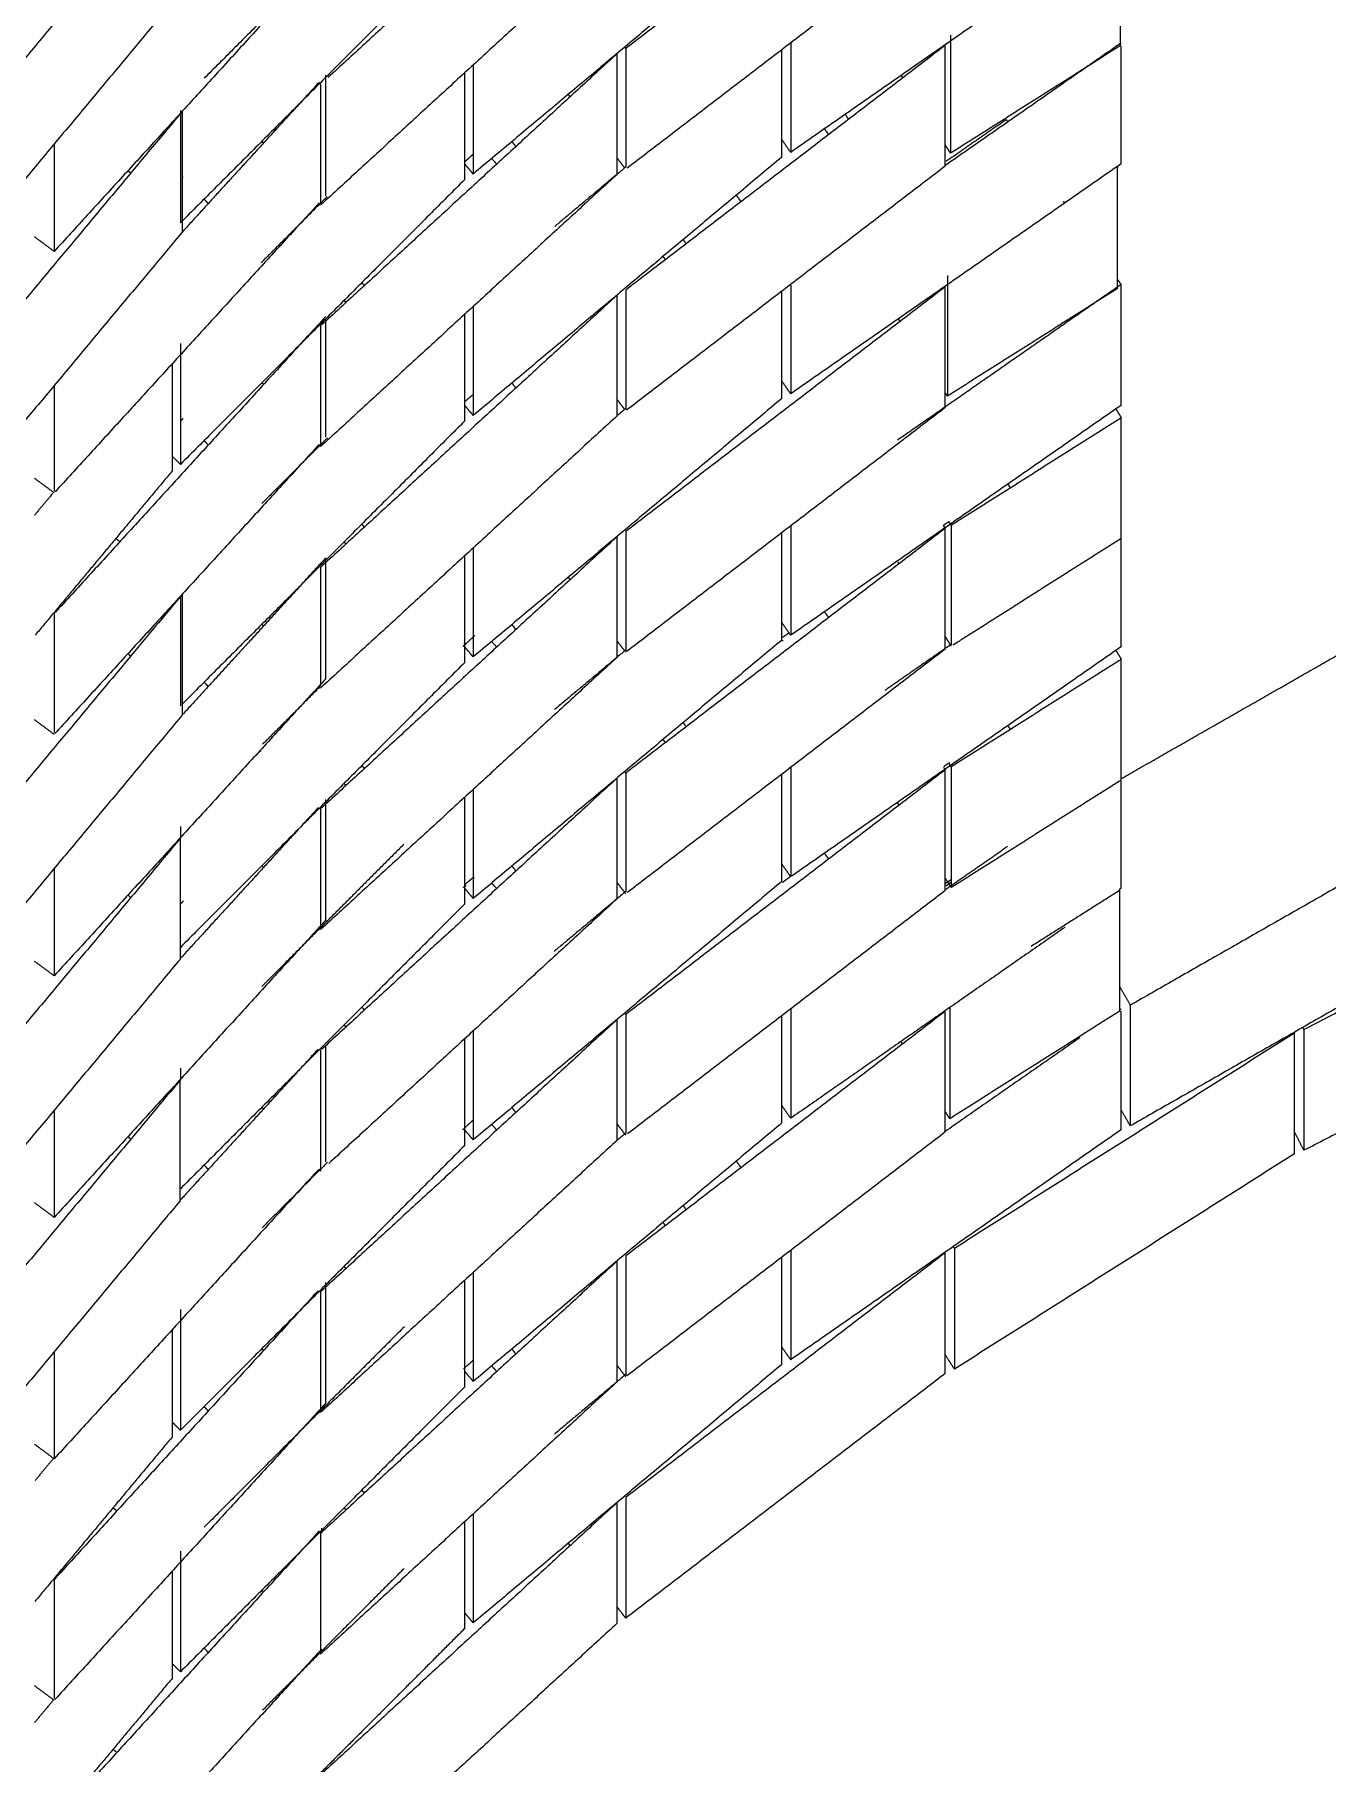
# Model space of a CAD drawing. Header units: centimetres. Extents: x 0 to 19.8, y 0 to 41.5.
# Drawn here: x 13.08 to 13.723, y 14.951 to 15.81 of the extents above; entities that cross this region are included whole.
import ezdxf

# ---------------------------------------------------------------- set-up
doc = ezdxf.new("R2010")
doc.units = ezdxf.units.CM
doc.layers.add('Make2D$Visible$Curves', color=7, linetype='Continuous', true_color=0x000000)

msp = doc.modelspace()

# ---------------------------------------------------------------- linework, layer by layer
at = {"layer": 'Make2D$Visible$Curves', "color": 18, "lineweight": -3, "true_color": 0x000000}
for points, weights, knots in [([(14.75581, 18.03211), (13.8662, 17.9996), (13.21303, 17.39475), (12.44385, 16.68245), (12.44385, 15.63412)], [0.854751958775, 0.866802022462, 1, 0.846767797442, 0.853867800566], [2.055138, 2.055138, 2.055138, 3.769279, 3.769279, 5.741243, 5.741243, 5.741243]), ([(12.54385, 15.63412), (12.54385, 16.63876), (13.28098, 17.32137), (13.90527, 17.89949), (14.7555, 17.93203)], [0.853867800566, 0.846767797442, 1, 0.867107537457, 0.85480787438], [-5.741243, -5.741243, -5.741243, -3.769279, -3.769279, -2.059069, -2.059069, -2.059069]), ([(12.44385, 15.63412), (12.44385, 14.6937), (13.08282, 14.0037), (14.71323, 12.24307), (16.47386, 13.87349), (17.24305, 14.58578), (17.24305, 15.63412)], [0.853867800566, 0.860338983745, 1, 0.707106781187, 1, 0.846767797442, 0.853867800566], [5.741243, 5.741243, 5.741243, 7.538558, 7.538558, 11.307837, 11.307837, 13.279801, 13.279801, 13.279801]), ([(17.14305, 15.63412), (17.14305, 14.62947), (16.40592, 13.94686), (14.71866, 12.38439), (13.15619, 14.07165), (12.54385, 14.73289), (12.54385, 15.63412)], [0.853867800566, 0.846767797442, 1, 0.707106781187, 1, 0.860338983745, 0.853867800566], [-13.279801, -13.279801, -13.279801, -11.307837, -11.307837, -7.538558, -7.538558, -5.741243, -5.741243, -5.741243]), ([(12.47302, 15.1611), (12.58656, 14.4396), (13.08282, 13.9037), (14.71323, 12.14307), (16.47386, 13.77349), (17.24305, 14.48578), (17.24305, 15.53412)], [0.861673993534, 0.888038673933, 1, 0.707106781187, 1, 0.846767797442, 0.853867800566], [6.097714, 6.097714, 6.097714, 7.538558, 7.538558, 11.307837, 11.307837, 13.279801, 13.279801, 13.279801])]:
    msp.add_rational_spline(points, weights, degree=2, knots=knots, dxfattribs=at)
for points in [[(13.36984, 15.9207), (13.29809, 15.85481), (13.22633, 15.78893)], [(13.53294, 15.92485), (13.45355, 15.86405), (13.37416, 15.80324)], [(13.15391, 15.89223), (13.08985, 15.81544), (13.02579, 15.73865)], [(13.45168, 15.86932), (13.37502, 15.80511), (13.29836, 15.74089)], [(13.36984, 15.8607), (13.29635, 15.79322), (13.22286, 15.72574)], [(13.53294, 15.86485), (13.45393, 15.80434), (13.37492, 15.74382)], [(13.62025, 15.86593), (13.53818, 15.8088), (13.45611, 15.75166)], [(13.62002, 15.80472), (13.62002, 15.83472), (13.62002, 15.86472)], [(13.29415, 15.85817), (13.22351, 15.78738), (13.15287, 15.7166)], [(13.22193, 15.84666), (13.15603, 15.77455), (13.09014, 15.70243)], [(13.22211, 15.84597), (13.19342, 15.81723), (13.16474, 15.78849)], [(13.15391, 15.83223), (13.08985, 15.75544), (13.02579, 15.67865)], [(13.53553, 15.80985), (13.53553, 15.78053), (13.53553, 15.75122)], [(13.36984, 15.8007), (13.29634, 15.73321), (13.22283, 15.66572)], [(13.36984, 15.7407), (13.36984, 15.7707), (13.36984, 15.8007)], [(13.37416, 15.80324), (13.37403, 15.80341), (13.37389, 15.80359)], [(13.53294, 15.80485), (13.45355, 15.74405), (13.37416, 15.68324)], [(13.37416, 15.80324), (13.37416, 15.77384), (13.37416, 15.74444)], [(13.45168, 15.74932), (13.45168, 15.77597), (13.45168, 15.80262)], [(13.45611, 15.806), (13.45611, 15.77883), (13.45611, 15.75166)], [(13.53294, 15.74485), (13.53294, 15.77485), (13.53294, 15.80485)], [(13.62025, 15.80593), (13.57673, 15.77563), (13.53321, 15.74533)], [(13.62002, 15.80472), (13.57778, 15.77797), (13.53553, 15.75122)], [(13.62025, 15.74593), (13.62025, 15.7752), (13.62025, 15.80447)], [(13.29415, 15.73817), (13.29415, 15.76464), (13.29415, 15.79112)], [(13.29836, 15.79506), (13.29836, 15.76798), (13.29836, 15.74089)], [(13.22178, 15.7865), (13.18785, 15.74936), (13.15391, 15.71223)], [(13.22252, 15.78543), (13.22209, 15.7859), (13.22166, 15.78637)], [(13.22252, 15.78543), (13.22252, 15.75572), (13.22252, 15.726)], [(13.22505, 15.73008), (13.22505, 15.76008), (13.22505, 15.79008)], [(13.51181, 15.78867), (13.51143, 15.78929), (13.51104, 15.7899)], [(13.59147, 15.78664), (13.59163, 15.78638), (13.5918, 15.78612)], [(13.34654, 15.7793), (13.34608, 15.77989), (13.34563, 15.78049)], [(13.15391, 15.77223), (13.08985, 15.69544), (13.02579, 15.61865)], [(13.15287, 15.77245), (13.15287, 15.74453), (13.15287, 15.7166)], [(13.15391, 15.71223), (13.15391, 15.74223), (13.15391, 15.77223)], [(13.48488, 15.76804), (13.48412, 15.76925), (13.48335, 15.77046)], [(13.53329, 15.74724), (13.5482, 15.75762), (13.56312, 15.768)], [(13.56312, 15.768), (13.56355, 15.76738), (13.56398, 15.76676)], [(13.19418, 15.7563), (13.19378, 15.75674), (13.19337, 15.75718)], [(13.31956, 15.75453), (13.3186, 15.75578), (13.31763, 15.75704)], [(13.45611, 15.75166), (13.45389, 15.75484), (13.45168, 15.75802)], [(13.47284, 15.76331), (13.47393, 15.7619), (13.47501, 15.76048)], [(13.09014, 15.75582), (13.09014, 15.72913), (13.09014, 15.70243)], [(13.29415, 15.74696), (13.29634, 15.74896), (13.29852, 15.75096)], [(13.45168, 15.74932), (13.37502, 15.68511), (13.29836, 15.62089)], [(13.30752, 15.74857), (13.30879, 15.74719), (13.31006, 15.74581)], [(13.37362, 15.74394), (13.37173, 15.74641), (13.36984, 15.74888)], [(13.53553, 15.75122), (13.53424, 15.75326), (13.53294, 15.75531)], [(13.12812, 15.74131), (13.12748, 15.74195), (13.12683, 15.74259)], [(13.15395, 15.73924), (13.15407, 15.73937), (13.15419, 15.73949)], [(13.36984, 15.7407), (13.29618, 15.67306), (13.22252, 15.60543)], [(13.29836, 15.74089), (13.29625, 15.7434), (13.29415, 15.74591)], [(13.37436, 15.74456), (13.35661, 15.72969), (13.33886, 15.71482)], [(13.53294, 15.74485), (13.45374, 15.68419), (13.37455, 15.62354)], [(13.62025, 15.74593), (13.53818, 15.6888), (13.45611, 15.63166)], [(13.61817, 15.74448), (13.61832, 15.74424), (13.61847, 15.744)], [(13.61847, 15.684), (13.61847, 15.714), (13.61847, 15.744)], [(13.29415, 15.73817), (13.22351, 15.66738), (13.15287, 15.5966)], [(13.43143, 15.72711), (13.43028, 15.72876), (13.42912, 15.73042)], [(13.22187, 15.72659), (13.15624, 15.65478), (13.09062, 15.58297)], [(13.1667, 15.72623), (13.16569, 15.72733), (13.16468, 15.72843)], [(13.22232, 15.72619), (13.20767, 15.71151), (13.19302, 15.69683)], [(13.22252, 15.72543), (13.22231, 15.72566), (13.2221, 15.72589)], [(13.22572, 15.72959), (13.22414, 15.72801), (13.22256, 15.72643)], [(13.59189, 15.72717), (13.59166, 15.72703), (13.59143, 15.72688)], [(13.15391, 15.71223), (13.09009, 15.63572), (13.02626, 15.55922)], [(13.09014, 15.70243), (13.08526, 15.70606), (13.08038, 15.70968)], [(13.40419, 15.70624), (13.40346, 15.70728), (13.40274, 15.70833)], [(13.39261, 15.69984), (13.39324, 15.69909), (13.39387, 15.69833)], [(13.53398, 15.69051), (13.53398, 15.66051), (13.53398, 15.63051)], [(13.61847, 15.68849), (13.61936, 15.68721), (13.62025, 15.68593)], [(13.36939, 15.68027), (13.29595, 15.61285), (13.22252, 15.54543)], [(13.2443, 15.68543), (13.24367, 15.68619), (13.24303, 15.68694)], [(13.36984, 15.6207), (13.36984, 15.6507), (13.36984, 15.6807)], [(13.53294, 15.68485), (13.45355, 15.62405), (13.37416, 15.56324)], [(13.37416, 15.68324), (13.37416, 15.65367), (13.37416, 15.6241)], [(13.45168, 15.62932), (13.45168, 15.65596), (13.45168, 15.68261)], [(13.45611, 15.68562), (13.45611, 15.65864), (13.45611, 15.63166)], [(13.62025, 15.68593), (13.56471, 15.64727), (13.50918, 15.60861)], [(13.53294, 15.62485), (13.53294, 15.65485), (13.53294, 15.68485)], [(13.61847, 15.684), (13.57622, 15.65725), (13.53398, 15.63051)], [(13.62025, 15.62593), (13.62025, 15.65593), (13.62025, 15.68593)], [(13.22505, 15.67008), (13.15783, 15.59651), (13.0906, 15.52294)], [(13.23415, 15.67805), (13.23466, 15.67754), (13.23516, 15.67704)], [(13.29415, 15.61817), (13.29415, 15.64485), (13.29415, 15.67154)], [(13.29836, 15.67506), (13.29836, 15.64798), (13.29836, 15.62089)], [(13.22252, 15.66543), (13.22241, 15.66556), (13.22229, 15.66568)], [(13.22252, 15.66543), (13.22252, 15.63543), (13.22252, 15.60543)], [(13.22505, 15.61008), (13.22505, 15.6395), (13.22505, 15.66893)], [(13.51047, 15.66764), (13.51006, 15.66829), (13.50965, 15.66893)], [(13.15287, 15.6566), (13.15287, 15.6266), (13.15287, 15.5966)], [(13.14893, 15.59351), (13.14893, 15.62014), (13.14893, 15.64677)], [(13.09014, 15.63579), (13.09014, 15.60948), (13.09014, 15.58318)], [(13.19418, 15.6363), (13.19378, 15.63674), (13.19337, 15.63718)], [(13.31956, 15.63453), (13.3186, 15.63578), (13.31763, 15.63704)], [(13.45611, 15.63166), (13.45389, 15.63484), (13.45168, 15.63802)], [(13.29415, 15.62782), (13.29626, 15.62958), (13.29836, 15.63134)], [(13.45168, 15.62932), (13.37502, 15.56511), (13.29836, 15.50089)], [(13.37362, 15.62394), (13.37173, 15.62641), (13.36984, 15.62888)], [(13.53398, 15.63051), (13.53346, 15.63133), (13.53294, 15.63215)], [(13.15297, 15.61827), (13.15358, 15.61887), (13.15419, 15.61948)], [(13.36984, 15.6207), (13.29618, 15.55306), (13.22252, 15.48543)], [(13.29836, 15.62089), (13.29625, 15.6234), (13.29415, 15.62591)], [(13.374, 15.62425), (13.37207, 15.62264), (13.37014, 15.62102)], [(13.53294, 15.62485), (13.45392, 15.56433), (13.37491, 15.50381)], [(13.62025, 15.62593), (13.53818, 15.5688), (13.45611, 15.51166)], [(13.6204, 15.61979), (13.57816, 15.59304), (13.53591, 15.56629)], [(13.61766, 15.62412), (13.61903, 15.62196), (13.6204, 15.61979)], [(13.6204, 15.55979), (13.6204, 15.58979), (13.6204, 15.61979)], [(13.29415, 15.61817), (13.22412, 15.54799), (13.15409, 15.47782)], [(13.22168, 15.60639), (13.15608, 15.5346), (13.09048, 15.46281)], [(13.1668, 15.60612), (13.16574, 15.60728), (13.16468, 15.60843)], [(13.22204, 15.6059), (13.2077, 15.59154), (13.19337, 15.57718)], [(13.22252, 15.60543), (13.22212, 15.60587), (13.22172, 15.60631)], [(13.2259, 15.60977), (13.22408, 15.60796), (13.22227, 15.60614)], [(13.14893, 15.59351), (13.11481, 15.55262), (13.0807, 15.51172)], [(13.15287, 15.5966), (13.1509, 15.59857), (13.14893, 15.60054)], [(13.09014, 15.58243), (13.08526, 15.58606), (13.08038, 15.58968)], [(13.56399, 15.58675), (13.56463, 15.58582), (13.56528, 15.58489)], [(13.08947, 15.58224), (13.08495, 15.57682), (13.08043, 15.57141)], [(13.2443, 15.56543), (13.24367, 15.56619), (13.24303, 15.56694)], [(13.53208, 15.5664), (13.53341, 15.56732), (13.53474, 15.56824)], [(13.53591, 15.56629), (13.5353, 15.56725), (13.5347, 15.56822)], [(13.12083, 15.55983), (13.12181, 15.559), (13.1228, 15.55818)], [(13.36927, 15.56017), (13.2959, 15.4928), (13.22252, 15.42543)], [(13.36984, 15.5007), (13.36984, 15.5307), (13.36984, 15.5607)], [(13.53294, 15.56485), (13.45355, 15.50405), (13.37416, 15.44324)], [(13.37416, 15.56324), (13.37416, 15.53324), (13.37416, 15.50324)], [(13.45168, 15.50932), (13.45168, 15.53596), (13.45168, 15.56261)], [(13.45611, 15.566), (13.45611, 15.53896), (13.45611, 15.51191)], [(13.53187, 15.56625), (13.5324, 15.56555), (13.53294, 15.56485)], [(13.53294, 15.50485), (13.53294, 15.53485), (13.53294, 15.56485)], [(13.53591, 15.56629), (13.53591, 15.5366), (13.53591, 15.50691)], [(13.6204, 15.55979), (13.57852, 15.53327), (13.53664, 15.50675)], [(13.62025, 15.50593), (13.62025, 15.53271), (13.62025, 15.55949)], [(13.22505, 15.55008), (13.18963, 15.51131), (13.1542, 15.47255)], [(13.22505, 15.49008), (13.22505, 15.52008), (13.22505, 15.55008)], [(13.23431, 15.55789), (13.23474, 15.55746), (13.23516, 15.55704)], [(13.29415, 15.49817), (13.29415, 15.52468), (13.29415, 15.5512)], [(13.29836, 15.55506), (13.29836, 15.52798), (13.29836, 15.50089)], [(13.22252, 15.54543), (13.22252, 15.51587), (13.22252, 15.48631)], [(13.51001, 15.5472), (13.50977, 15.54757), (13.50953, 15.54795)], [(13.34654, 15.5393), (13.34608, 15.53989), (13.34563, 15.54049)], [(13.15391, 15.53223), (13.08985, 15.45544), (13.02579, 15.37865)], [(13.15287, 15.53109), (13.15287, 15.50385), (13.15287, 15.4766)], [(13.15391, 15.47223), (13.15391, 15.50223), (13.15391, 15.53223)], [(13.09014, 15.52243), (13.09006, 15.52249), (13.08998, 15.52255)], [(13.09014, 15.52243), (13.09014, 15.49293), (13.09014, 15.46343)], [(13.19418, 15.5163), (13.19378, 15.51674), (13.19337, 15.51718)], [(13.31956, 15.51453), (13.31867, 15.51569), (13.31778, 15.51685)], [(13.45611, 15.51166), (13.45389, 15.51484), (13.45168, 15.51802)], [(13.47284, 15.52331), (13.47393, 15.5219), (13.47501, 15.52048)], [(13.29336, 15.50623), (13.29376, 15.50659), (13.29415, 15.50696)], [(13.29391, 15.50762), (13.29414, 15.5078), (13.29436, 15.50799)], [(13.2943, 15.5071), (13.29674, 15.50933), (13.29917, 15.51156)], [(13.45168, 15.50932), (13.37502, 15.44511), (13.29836, 15.38089)], [(13.30752, 15.50857), (13.30879, 15.50719), (13.31006, 15.50581)], [(13.37362, 15.50394), (13.37173, 15.50641), (13.36984, 15.50888)], [(13.45181, 15.51051), (13.45352, 15.51171), (13.45524, 15.51291)], [(13.45204, 15.50885), (13.45222, 15.50899), (13.4524, 15.50913)], [(13.53621, 15.50742), (13.51958, 15.49585), (13.50295, 15.48427)], [(13.53591, 15.50629), (13.53443, 15.50864), (13.53294, 15.51099)], [(13.62045, 15.44051), (13.68469, 15.47721), (13.74893, 15.5139)], [(13.12812, 15.50131), (13.12748, 15.50195), (13.12683, 15.50259)], [(13.36984, 15.5007), (13.29618, 15.43306), (13.22252, 15.36543)], [(13.29836, 15.50089), (13.29627, 15.50339), (13.29418, 15.50588)], [(13.37435, 15.50454), (13.35654, 15.48963), (13.33874, 15.47472)], [(13.53294, 15.50485), (13.45395, 15.44435), (13.37496, 15.38385)], [(13.62025, 15.50593), (13.53841, 15.44896), (13.45658, 15.39199)], [(13.6204, 15.49979), (13.57816, 15.47304), (13.53591, 15.44629)], [(13.61766, 15.50412), (13.61903, 15.50196), (13.6204, 15.49979)], [(13.6204, 15.43979), (13.6204, 15.46979), (13.6204, 15.49979)], [(13.22505, 15.49008), (13.1576, 15.41626), (13.09014, 15.34243)], [(13.29415, 15.49817), (13.22351, 15.42738), (13.15287, 15.3566)], [(13.1667, 15.48623), (13.16578, 15.48723), (13.16485, 15.48824)], [(13.22231, 15.48617), (13.20802, 15.47186), (13.19373, 15.45754)], [(13.15391, 15.47223), (13.08985, 15.39544), (13.02579, 15.31865)], [(13.09014, 15.46243), (13.08526, 15.46606), (13.08038, 15.46968)], [(13.40419, 15.46624), (13.40346, 15.46728), (13.40274, 15.46833)], [(13.56413, 15.46655), (13.5647, 15.46572), (13.56528, 15.46489)], [(13.39261, 15.45984), (13.39324, 15.45909), (13.39387, 15.45833)], [(13.19239, 15.45434), (13.19257, 15.4542), (13.19275, 15.45407)], [(13.2443, 15.44543), (13.24367, 15.44619), (13.24303, 15.44694)], [(13.53217, 15.44646), (13.53355, 15.44742), (13.53494, 15.44838)], [(13.53591, 15.44629), (13.5353, 15.44725), (13.5347, 15.44822)], [(13.36984, 15.4407), (13.29638, 15.37325), (13.22292, 15.3058)], [(13.23415, 15.43805), (13.23466, 15.43754), (13.23516, 15.43704)], [(13.36984, 15.3807), (13.36984, 15.4107), (13.36984, 15.4407)], [(13.37416, 15.44324), (13.37389, 15.44359), (13.37362, 15.44394)], [(13.53294, 15.44485), (13.45355, 15.38405), (13.37416, 15.32324)], [(13.37416, 15.44324), (13.37416, 15.4136), (13.37416, 15.38396)], [(13.45168, 15.38932), (13.45168, 15.41602), (13.45168, 15.44272)], [(13.45611, 15.446), (13.45611, 15.41915), (13.45611, 15.3923)], [(13.53211, 15.44593), (13.53252, 15.44539), (13.53294, 15.44485)], [(13.53294, 15.38485), (13.53294, 15.41485), (13.53294, 15.44485)], [(13.53591, 15.44629), (13.53591, 15.41629), (13.53591, 15.38629)], [(13.6204, 15.43979), (13.57816, 15.41304), (13.53591, 15.38629)], [(13.62025, 15.38593), (13.62025, 15.41257), (13.62025, 15.43922)], [(13.22505, 15.37008), (13.22505, 15.40008), (13.22505, 15.43008)], [(13.29415, 15.37817), (13.29415, 15.40468), (13.29415, 15.4312)], [(13.29836, 15.43506), (13.29836, 15.40798), (13.29836, 15.38089)], [(13.22139, 15.42607), (13.18726, 15.38872), (13.15314, 15.35138)], [(13.22252, 15.42543), (13.22241, 15.42556), (13.22229, 15.42568)], [(13.22252, 15.42543), (13.22252, 15.39543), (13.22252, 15.36543)], [(13.50997, 15.42726), (13.50955, 15.42792), (13.50914, 15.42858)], [(13.79853, 15.42707), (13.7117, 15.37747), (13.62487, 15.32787)], [(13.15287, 15.4166), (13.15287, 15.41371), (13.15287, 15.41081)], [(13.15283, 15.41081), (13.08877, 15.33402), (13.02471, 15.25723)], [(13.15283, 15.35081), (13.15283, 15.38081), (13.15283, 15.41081)], [(13.26393, 15.40788), (13.22865, 15.37253), (13.19337, 15.33718)], [(13.56382, 15.40665), (13.54849, 15.39597), (13.53315, 15.3853)], [(13.88896, 15.40727), (13.80005, 15.3615), (13.71114, 15.31574)], [(13.09014, 15.39579), (13.09014, 15.36911), (13.09014, 15.34243)], [(13.19418, 15.3963), (13.19378, 15.39674), (13.19337, 15.39718)], [(13.31956, 15.39453), (13.3186, 15.39578), (13.31763, 15.39704)], [(13.45611, 15.39166), (13.45389, 15.39484), (13.45168, 15.39802)], [(13.47284, 15.40331), (13.47393, 15.4019), (13.47501, 15.40048)], [(13.29355, 15.38641), (13.29413, 15.38694), (13.29471, 15.38746)], [(13.29428, 15.38793), (13.29632, 15.38963), (13.29836, 15.39134)], [(13.45168, 15.38932), (13.37502, 15.32511), (13.29836, 15.26089)], [(13.29862, 15.39106), (13.29876, 15.39119), (13.29891, 15.39132)], [(13.30761, 15.38847), (13.30884, 15.38714), (13.31006, 15.38581)], [(13.37416, 15.38324), (13.372, 15.38606), (13.36984, 15.38888)], [(13.45204, 15.38885), (13.45414, 15.39046), (13.45623, 15.39206)], [(13.53591, 15.38629), (13.53443, 15.38864), (13.53294, 15.39099)], [(13.53307, 15.38849), (13.53451, 15.3894), (13.53596, 15.39032)], [(13.53326, 15.38722), (13.53466, 15.38819), (13.53606, 15.38916)], [(13.12817, 15.38125), (13.1275, 15.38192), (13.12683, 15.38259)], [(13.15284, 15.37813), (13.15362, 15.37891), (13.1544, 15.37969)], [(13.29415, 15.37817), (13.22351, 15.30738), (13.15287, 15.2366)], [(13.36984, 15.3807), (13.2982, 15.31492), (13.22656, 15.24914)], [(13.29836, 15.38089), (13.29625, 15.3834), (13.29415, 15.38591)], [(13.3744, 15.38459), (13.35648, 15.36958), (13.33856, 15.35457)], [(13.53294, 15.38485), (13.45399, 15.32438), (13.37505, 15.26392)], [(13.61967, 15.38496), (13.59764, 15.37101), (13.57562, 15.35707)], [(13.62025, 15.38593), (13.61983, 15.38563), (13.6194, 15.38534)], [(13.61967, 15.32496), (13.61967, 15.35496), (13.61967, 15.38496)], [(13.22505, 15.37008), (13.1576, 15.29626), (13.09014, 15.22243)], [(13.59229, 15.36647), (13.5242, 15.31906), (13.45611, 15.27166)], [(13.79853, 15.36707), (13.7117, 15.31747), (13.62487, 15.26787)], [(13.15283, 15.35081), (13.08877, 15.27402), (13.02471, 15.19723)], [(13.09014, 15.34243), (13.08529, 15.34604), (13.08044, 15.34964)], [(13.88896, 15.34727), (13.80005, 15.3015), (13.71114, 15.25574)], [(13.62487, 15.32787), (13.62227, 15.33242), (13.61967, 15.33698)], [(13.24435, 15.32537), (13.24369, 15.32616), (13.24303, 15.32694)], [(13.53518, 15.32671), (13.53518, 15.29908), (13.53518, 15.27146)], [(13.62487, 15.32787), (13.62487, 15.29787), (13.62487, 15.26787)], [(13.36984, 15.3207), (13.29618, 15.25306), (13.22252, 15.18543)], [(13.23415, 15.31805), (13.23467, 15.31753), (13.23519, 15.31702)], [(13.36984, 15.2607), (13.36984, 15.2907), (13.36984, 15.3207)], [(13.37416, 15.32324), (13.37389, 15.32359), (13.37362, 15.32394)], [(13.53294, 15.32485), (13.45355, 15.26405), (13.37416, 15.20324)], [(13.37416, 15.32324), (13.37416, 15.29364), (13.37416, 15.26404)], [(13.45168, 15.26932), (13.45168, 15.29596), (13.45168, 15.32261)], [(13.45611, 15.326), (13.45611, 15.29883), (13.45611, 15.27166)], [(13.53294, 15.26485), (13.53294, 15.29485), (13.53294, 15.32485)], [(13.61967, 15.32496), (13.57742, 15.29821), (13.53518, 15.27146)], [(13.62025, 15.32593), (13.61983, 15.32563), (13.6194, 15.32534)], [(13.62025, 15.26593), (13.62025, 15.29544), (13.62025, 15.32496)], [(13.29415, 15.25817), (13.29415, 15.28474), (13.29415, 15.31132)], [(13.29836, 15.31506), (13.29836, 15.28798), (13.29836, 15.26089)], [(13.51168, 15.30857), (13.51129, 15.30919), (13.5109, 15.30981)], [(13.59984, 15.31172), (13.56644, 15.28847), (13.53303, 15.26521)], [(13.70644, 15.314), (13.62195, 15.2605), (13.53746, 15.207)], [(13.70622, 15.31434), (13.70633, 15.31417), (13.70644, 15.314)], [(13.70644, 15.254), (13.70644, 15.284), (13.70644, 15.314)], [(13.71114, 15.31574), (13.71086, 15.31628), (13.71058, 15.31683)], [(13.71114, 15.31574), (13.71114, 15.28574), (13.71114, 15.25574)], [(13.2213, 15.30597), (13.18702, 15.26846), (13.15274, 15.23094)], [(13.22252, 15.30543), (13.22229, 15.30568), (13.22206, 15.30593)], [(13.22252, 15.30543), (13.22252, 15.27543), (13.22252, 15.24543)], [(13.22505, 15.25008), (13.22505, 15.27892), (13.22505, 15.30775)], [(13.15287, 15.2966), (13.15287, 15.29362), (13.15287, 15.29064)], [(13.1527, 15.29064), (13.08864, 15.21385), (13.02458, 15.13706)], [(13.1527, 15.23064), (13.1527, 15.26064), (13.1527, 15.29064)], [(13.09014, 15.27566), (13.09014, 15.24905), (13.09014, 15.22243)], [(13.19418, 15.2763), (13.19385, 15.27666), (13.19351, 15.27703)], [(13.31956, 15.27453), (13.31863, 15.27573), (13.31771, 15.27694)], [(13.45611, 15.27166), (13.45389, 15.27484), (13.45168, 15.27802)], [(13.53518, 15.27146), (13.53406, 15.27323), (13.53294, 15.275)], [(13.62487, 15.26787), (13.62256, 15.27191), (13.62025, 15.27596)], [(13.29313, 15.26602), (13.29341, 15.26627), (13.29369, 15.26653)], [(13.29422, 15.26702), (13.2963, 15.26893), (13.29837, 15.27083)], [(13.45168, 15.26932), (13.37502, 15.20511), (13.29836, 15.14089)], [(13.30752, 15.26857), (13.30879, 15.26719), (13.31006, 15.26581)], [(13.37416, 15.26324), (13.372, 15.26606), (13.36984, 15.26888)], [(13.1282, 15.26122), (13.12752, 15.26191), (13.12683, 15.26259)], [(13.29415, 15.25817), (13.22351, 15.18738), (13.15287, 15.1166)], [(13.36984, 15.2607), (13.29618, 15.19306), (13.22252, 15.12543)], [(13.29836, 15.26089), (13.29625, 15.2634), (13.29415, 15.26591)], [(13.37404, 15.26429), (13.37193, 15.26252), (13.36981, 15.26074)], [(13.53294, 15.26485), (13.45383, 15.20426), (13.37472, 15.14366)], [(13.62025, 15.26593), (13.53818, 15.2088), (13.45611, 15.15166)], [(13.71114, 15.25574), (13.70879, 15.2603), (13.70644, 15.26487)], [(13.22594, 15.24981), (13.20969, 15.23353), (13.19344, 15.21725)], [(13.43143, 15.24711), (13.43028, 15.24876), (13.42912, 15.25042)], [(13.70644, 15.254), (13.62195, 15.2005), (13.53746, 15.147)], [(13.2214, 15.24608), (13.15577, 15.17426), (13.09014, 15.10243)], [(13.1667, 15.24623), (13.16569, 15.24733), (13.16468, 15.24843)], [(13.22252, 15.24543), (13.22209, 15.2459), (13.22166, 15.24637)], [(13.1527, 15.23064), (13.08864, 15.15385), (13.02458, 15.07706)], [(13.09014, 15.22243), (13.08526, 15.22606), (13.08038, 15.22968)], [(13.40419, 15.22624), (13.40346, 15.22728), (13.40274, 15.22833)], [(13.39261, 15.21984), (13.39324, 15.21909), (13.39387, 15.21833)], [(13.53746, 15.207), (13.53718, 15.20745), (13.53689, 15.2079)], [(13.53746, 15.207), (13.53746, 15.177), (13.53746, 15.147)], [(13.36984, 15.2007), (13.29618, 15.13306), (13.22252, 15.06543)], [(13.23415, 15.19805), (13.23466, 15.19754), (13.23516, 15.19704)], [(13.36984, 15.1407), (13.36984, 15.1707), (13.36984, 15.2007)], [(13.53294, 15.20485), (13.45355, 15.14405), (13.37416, 15.08324)], [(13.37416, 15.20324), (13.37416, 15.17353), (13.37416, 15.14383)], [(13.45168, 15.14932), (13.45168, 15.17596), (13.45168, 15.20261)], [(13.45611, 15.206), (13.45611, 15.17883), (13.45611, 15.15166)], [(13.53294, 15.14485), (13.53294, 15.17485), (13.53294, 15.20485)], [(13.22505, 15.18914), (13.22505, 15.18961), (13.22505, 15.19008)], [(13.29415, 15.13817), (13.29415, 15.16468), (13.29415, 15.1912)], [(13.29836, 15.19506), (13.29836, 15.16798), (13.29836, 15.14089)], [(13.22127, 15.18594), (13.1558, 15.11429), (13.09032, 15.04263)], [(13.22252, 15.18543), (13.22232, 15.18565), (13.22212, 15.18587)], [(13.22252, 15.18543), (13.22252, 15.15573), (13.22252, 15.12602)], [(13.22505, 15.13008), (13.22505, 15.15892), (13.22505, 15.18775)], [(13.15287, 15.1766), (13.15287, 15.1466), (13.15287, 15.1166)], [(13.14893, 15.11351), (13.14893, 15.14016), (13.14893, 15.1668)], [(13.26415, 15.16811), (13.21442, 15.11828), (13.16469, 15.06845)], [(13.09014, 15.15574), (13.09014, 15.12926), (13.09014, 15.10278)], [(13.19418, 15.1563), (13.19378, 15.15674), (13.19337, 15.15718)], [(13.31956, 15.15453), (13.31861, 15.15577), (13.31765, 15.15702)], [(13.45611, 15.15166), (13.45389, 15.15484), (13.45168, 15.15802)], [(13.2935, 15.14727), (13.29611, 15.14946), (13.29873, 15.15165)], [(13.45168, 15.14932), (13.37502, 15.08511), (13.29836, 15.02089)], [(13.30756, 15.14853), (13.30881, 15.14717), (13.31006, 15.14581)], [(13.37416, 15.14324), (13.372, 15.14606), (13.36984, 15.14888)], [(13.53746, 15.147), (13.5352, 15.15058), (13.53294, 15.15415)], [(13.29415, 15.13817), (13.22351, 15.06738), (13.15287, 14.9966)], [(13.36984, 15.1407), (13.29618, 15.07306), (13.22252, 15.00543)], [(13.29836, 15.14089), (13.29625, 15.1434), (13.29415, 15.14591)], [(13.37416, 15.14439), (13.35642, 15.12953), (13.33867, 15.11467)], [(13.53294, 15.14485), (13.45355, 15.08405), (13.37416, 15.02324)], [(13.22505, 15.13008), (13.1578, 15.05648), (13.09054, 14.98288)], [(13.15287, 15.1166), (13.15094, 15.11854), (13.149, 15.12047)], [(13.1667, 15.12623), (13.16569, 15.12733), (13.16468, 15.12843)], [(13.14893, 15.11351), (13.11472, 15.0725), (13.08051, 15.03149)], [(13.09014, 15.10243), (13.08526, 15.10606), (13.08038, 15.10968)], [(13.08963, 15.10243), (13.08517, 15.09708), (13.08071, 15.09173)], [(13.2443, 15.08543), (13.24367, 15.08619), (13.24303, 15.08694)], [(13.11942, 15.07813), (13.12036, 15.07734), (13.12131, 15.07655)], [(13.36984, 15.0807), (13.29636, 15.01322), (13.22287, 14.94575)], [(13.23415, 15.07805), (13.23466, 15.07754), (13.23516, 15.07704)], [(13.36984, 15.0207), (13.36984, 15.0507), (13.36984, 15.0807)], [(13.37416, 15.08324), (13.37416, 15.05324), (13.37416, 15.02324)], [(13.29415, 15.01817), (13.29415, 15.04468), (13.29415, 15.0712)], [(13.29836, 15.07506), (13.29836, 15.04798), (13.29836, 15.02089)], [(13.22173, 15.06645), (13.15496, 14.99337), (13.08818, 14.92029)], [(13.22252, 15.06543), (13.22209, 15.0659), (13.22166, 15.06637)], [(13.22252, 15.06543), (13.22252, 15.03543), (13.22252, 15.00543)], [(13.22309, 15.06696), (13.22309, 15.06745), (13.22309, 15.06793)], [(13.22309, 15.06543), (13.22309, 15.06569), (13.22309, 15.06595)], [(13.34654, 15.0593), (13.34614, 15.05982), (13.34574, 15.06035)], [(13.15287, 15.0566), (13.15287, 15.0266), (13.15287, 14.9966)], [(13.14893, 14.99351), (13.14893, 15.02014), (13.14893, 15.04677)], [(13.26406, 15.04801), (13.22887, 15.01276), (13.19369, 14.9775)], [(13.09014, 15.04243), (13.09006, 15.04249), (13.08998, 15.04255)], [(13.09014, 15.04243), (13.09014, 15.0129), (13.09014, 14.98336)], [(13.19418, 15.0363), (13.19378, 15.03674), (13.19337, 15.03718)], [(13.29836, 15.02089), (13.29627, 15.02339), (13.29418, 15.02588)], [(13.37416, 15.02324), (13.372, 15.02606), (13.36984, 15.02888)], [(13.29415, 15.01817), (13.25643, 14.98036), (13.2187, 14.94256)], [(13.36984, 15.0207), (13.29618, 14.95306), (13.22252, 14.88543)], [(13.22309, 15.00793), (13.15563, 14.93411), (13.08818, 14.86029)], [(13.15287, 14.9966), (13.1509, 14.99857), (13.14893, 15.00054)], [(13.1667, 15.00623), (13.16569, 15.00733), (13.16468, 15.00843)], [(13.22252, 15.00543), (13.22209, 15.0059), (13.22166, 15.00637)], [(13.14893, 14.99351), (13.11384, 14.95145), (13.07875, 14.90939)], [(13.09014, 14.98243), (13.08526, 14.98606), (13.08038, 14.98968)], [(13.08958, 14.98237), (13.08501, 14.97689), (13.08043, 14.97141)], [(13.11942, 14.95813), (13.12036, 14.95734), (13.12131, 14.95655)]]:
    msp.add_open_spline(points, degree=2, dxfattribs=at)

doc.saveas('drawing.dxf')
